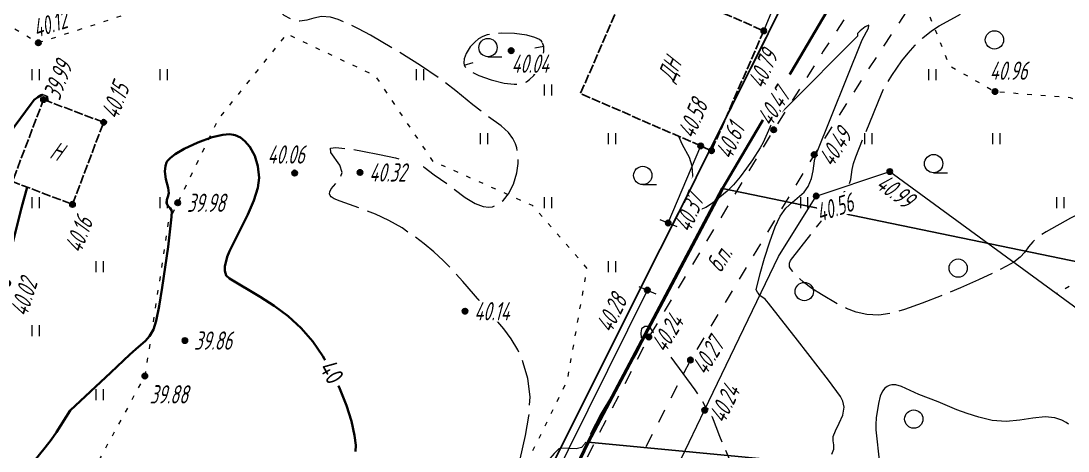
# Model space of a CAD drawing. Extents: x 2208637 to 2213412, y 575334 to 577367.
# Drawn here: x 2211117.2 to 2211174.4, y 576716.7 to 576740.2 of the extents above; entities that cross this region are included whole.
import ezdxf
from ezdxf.enums import TextEntityAlignment as Align

# ---------------------------------------------------------------- set-up
doc = ezdxf.new("R2010")
doc.units = 0
doc.header["$LTSCALE"] = 0.5
for name, pattern in [('2000_16', [1, 1, 0]), ('2000_366_2', [1.5, 0.5, -1]), ('500_189_3_2', [3, 1.5, -1.5]), ('500_329_3', [6, 5, -1])]:
    doc.linetypes.add(name, pattern=pattern)
doc.layers.get('0').update_dxf_attribs({"lineweight": 25})
for name, color, linetype, lineweight in [('ИИ_ГОРИЗОНТАЛИ_ОСН', 32, 'Continuous', 15), ('ИИ_ГОРИЗОНТАЛИ_УТОЛЩ', 32, 'Continuous', 30), ('ИИ_ГРАНИЦЫ_ЗЕМЛЕПОЛЬЗОВАТЕЛЕЙ', 7, 'Continuous', 25), ('ИИ_ДОРОГИ_АД', 7, 'Continuous', 25), ('ИИ_ОГРАДЫ', 7, 'Continuous', 25), ('ИИ_ОТМЕТКИ', 7, 'Continuous', 25), ('ИИ_СООРУЖЕНИЯ', 7, 'Continuous', 25), ('ИИ_ТРАССЫ_КЛС', 5, 'Continuous', 40), ('ИИ_УГОДЬЯ', 7, 'Continuous', 25)]:
    doc.layers.add(name, color=color, linetype=linetype, lineweight=lineweight)
doc.styles.add('GOST 2.304', font='cs_gost2304.shx', dxfattribs={"width": 0.8, "oblique": 15})
doc.linetypes.add('2000_475_1', pattern='A,3,[1,Topography.shx,S=0.5,R=90,X=0,Y=0],0', length=3)
doc.linetypes.add('2000_485_1', pattern='A,34.5,[1,Topography.shx,S=1.5,R=120,X=0.5,Y=-0.87],-0.01,[1,Topography.shx,S=1.5,R=0,X=-0.25,Y=0.43],0,[3,Topography.shx,S=1,R=0,X=0.5,Y=0],-0.01,[1,Topography.shx,S=1.5,R=60,X=0.5,Y=-0.87],-1,34.5', length=70.02)

# ---------------------------------------------------------------- blocks, each defined once
blk = doc.blocks.new('Лист 024_УС_ПК2+00-ПК8+57.26|2000_473')
at = {"color": 0, "linetype": 'Continuous', "lineweight": -2}
blk.add_lwpolyline([(0, 1), (0, -1)], dxfattribs=at)
blk = doc.blocks.new('500_329_6')
at = {"color": 0, "linetype": 'Continuous', "lineweight": -2}
blk.add_lwpolyline([(0, 0), (1, 0)], dxfattribs=at)
blk = doc.blocks.new('500_401')
at = {"color": 0, "linetype": 'Continuous', "lineweight": -2}
for points in [[(-0.4, 0), (-0.4, 1.2)], [(0.4, 0), (0.4, 1.2)]]:
    blk.add_lwpolyline(points, dxfattribs=at)
blk = doc.blocks.new('500_368')
at = {"color": 0, "linetype": 'Continuous', "lineweight": -2}
blk.add_circle((0, 0), 1, dxfattribs=at)
blk = doc.blocks.new('500_379')
at = {"color": 0, "linetype": 'Continuous', "lineweight": -2}
blk.add_lwpolyline([(0, -1), (1.5, -1)], dxfattribs=at)
blk.add_circle((0, 0), 1, dxfattribs=at)
blk = doc.blocks.new('500_330_1')
at = {"linetype": 'Continuous', "lineweight": -2}
h = blk.add_hatch(color=0, dxfattribs=at)
h.dxf.hatch_style = 1
edge = h.paths.add_edge_path()
edge.add_arc((0, 0), 0.3, 0, 360)
at = {"color": 0, "linetype": 'Continuous', "lineweight": -2}
blk.add_circle((0, 0), 0.3, dxfattribs=at)
at = {"color": 0, "linetype": 'Continuous', "lineweight": -2, "style": 'GOST 2.304', "flags": 1}
for tag, p in [('Номер', (-1, -1)), ('Номер_рабочей_станции', (-1, -3.5))]:
    blk.add_attdef(tag, text='', height=2, dxfattribs=at).set_placement(p, align=Align.RIGHT)
at = {"color": 0, "linetype": 'Continuous', "lineweight": -2, "style": 'GOST 2.304'}
blk.add_attdef('Высота', (1, -1), '', height=2, dxfattribs=at)
at = {"color": 0, "linetype": 'Continuous', "lineweight": -2, "style": 'GOST 2.304', "flags": 1}
blk.add_attdef('Код', (0, -3.5), '', height=2, dxfattribs=at)
blk = doc.blocks.new('P73C29463821740C39B50A13DAFD837')
at = {"color": 0, "linetype": '2000_485_1', "lineweight": -2, "flags": 128}
blk.add_lwpolyline([(2211084.58, 576703.85), (2211106.51, 576757.99), (2211131.17, 576748.86), (2211132.75, 576752.65), (2211146.95, 576746.94), (2211146.45, 576745.84), (2211158.63, 576740.76), (2211132.6, 576688.7)], close=True, dxfattribs=at)
at = {"color": 0, "lineweight": -2, "flags": 1}
for tag in ['Адрес (местоположение) участка', 'Дата постановки на учет', 'Тип объекта', 'Статус записи о ЗУ по справочнику', 'Кадастровый номер, обозначение, учетный номер объекта', 'Кадастровый номер квартала', 'Вид разрешенного использования по классификатору', 'Площадь, кв.м', 'Категория земель', 'Вид использования по документу', 'Кадастровая стоимость']:
    blk.add_attdef(tag, (0, 0), '', height=0.2, dxfattribs=at)
blk = doc.blocks.new('*U56')
at = {"color": 7, "true_color": 0xffffff}
blk.add_wipeout([(-1.52, 1.1), (1.62, 1.1), (1.62, -1.1), (-1.52, -1.1)], dxfattribs=at)
at = {"color": 0, "linetype": 'Continuous', "lineweight": -2, "style": 'GOST 2.304'}
blk.add_attdef('Высота', text='', height=2, dxfattribs=at).set_placement((0, 0), align=Align.MIDDLE_CENTER)

msp = doc.modelspace()

# ---------------------------------------------------------------- linework, layer by layer
at = {"layer": 'ИИ_ГОРИЗОНТАЛИ_ОСН', "color": 32, "linetype": '500_329_3', "lineweight": 20, "flags": 128}
for points, elevation in [([(2211210.252, 576718.856), (2211210.248, 576718.879), (2211210.253, 576719.359), (2211210.368, 576719.965), (2211210.552, 576720.56), (2211210.748, 576721.127), (2211211.072, 576722.239), (2211211.276, 576722.807), (2211211.585, 576723.586), (2211211.643, 576723.783), (2211211.62, 576723.807), (2211211.561, 576723.798), (2211211.442, 576723.747), (2211211.29, 576723.735), (2211211.165, 576723.895), (2211211.002, 576724.211), (2211210.89, 576724.571), (2211210.915, 576724.865), (2211211.116, 576725.008), (2211211.421, 576725.045), (2211211.745, 576725.06), (2211212.009, 576725.135), (2211212.208, 576725.311), (2211212.487, 576725.747), (2211213.472, 576726.95), (2211213.955, 576727.567), (2211214.412, 576728.19), (2211214.781, 576728.758), (2211215, 576729.212), (2211215.141, 576729.699), (2211215.215, 576730.129), (2211215.221, 576730.534), (2211215.157, 576730.946), (2211215.02, 576731.397), (2211214.815, 576731.842), (2211214.559, 576732.219), (2211214.274, 576732.529), (2211213.981, 576732.775), (2211213.699, 576732.959), (2211213.396, 576733.09), (2211213.125, 576733.134), (2211212.48, 576733.172), (2211212.103, 576733.257), (2211211.777, 576733.355), (2211211.484, 576733.393), (2211211.204, 576733.301), (2211211.052, 576733.039), (2211210.931, 576732.091), (2211210.837, 576731.68), (2211210.711, 576731.403), (2211210.592, 576731.245), (2211210.463, 576731.135), (2211210.306, 576731.061), (2211209.969, 576730.963), (2211209.367, 576730.854), (2211208.444, 576730.744), (2211205.546, 576730.476), (2211204.995, 576730.392), (2211204.708, 576730.318), (2211204.589, 576730.262), (2211204.508, 576730.167), (2211204.457, 576730.017), (2211204.458, 576729.758), (2211204.634, 576728.942), (2211204.531, 576728.629), (2211204.22, 576728.579), (2211203.754, 576728.702), (2211203.203, 576728.901), (2211202.634, 576729.075), (2211202.115, 576729.127), (2211201.65, 576729.014), (2211201.216, 576728.811), (2211200.607, 576728.465), (2211200.477, 576728.417), (2211200.416, 576728.419), (2211200.375, 576728.456), (2211200.366, 576728.528), (2211200.407, 576728.676), (2211200.647, 576729.212), (2211200.641, 576729.404), (2211200.405, 576729.328), (2211199.282, 576728.657), (2211198.587, 576728.303), (2211198.052, 576728.122), (2211197.696, 576728.086), (2211197.492, 576728.124), (2211197.402, 576728.165), (2211197.34, 576728.209), (2211197.231, 576728.343), (2211197.099, 576728.648), (2211196.973, 576729.215), (2211196.871, 576730.113), (2211196.737, 576732.187), (2211196.642, 576733.172), (2211196.487, 576733.998), (2211196.239, 576734.569), (2211195.832, 576735.049), (2211195.409, 576735.406), (2211194.952, 576735.667), (2211194.444, 576735.861), (2211193.866, 576736.013), (2211193.2, 576736.151), (2211192.531, 576736.212), (2211191.785, 576736.18), (2211191.01, 576736.084), (2211188.995, 576735.74), (2211188.588, 576735.712), (2211188.114, 576735.808), (2211187.73, 576735.967), (2211187.373, 576736.078), (2211186.981, 576736.028), (2211186.661, 576735.79), (2211186.472, 576735.447), (2211186.288, 576735.053), (2211185.981, 576734.665), (2211185.661, 576734.415), (2211185.196, 576734.099), (2211184.62, 576733.741), (2211183.971, 576733.364), (2211183.285, 576732.99), (2211182.599, 576732.643), (2211181.948, 576732.346), (2211181.293, 576732.099), (2211180.741, 576731.943), (2211179.738, 576731.73), (2211179.182, 576731.583), (2211178.519, 576731.351), (2211177.882, 576731.081), (2211177.11, 576730.726), (2211176.259, 576730.316), (2211174.552, 576729.447), (2211173.218, 576728.707), (2211172.832, 576728.459), (2211172.488, 576728.159), (2211172.248, 576727.873), (2211172.042, 576727.596), (2211171.798, 576727.32), (2211171.445, 576727.038), (2211171.049, 576726.814), (2211170.385, 576726.483), (2211169.523, 576726.08), (2211168.533, 576725.641), (2211167.483, 576725.201), (2211166.442, 576724.795), (2211165.481, 576724.46), (2211164.669, 576724.23), (2211164.074, 576724.141), (2211163.42, 576724.181), (2211162.836, 576724.309), (2211162.309, 576724.503), (2211161.825, 576724.742), (2211160.929, 576725.27), (2211160.418, 576725.603), (2211159.954, 576725.955), (2211159.571, 576726.296), (2211159.347, 576726.541), (2211159.238, 576726.698), (2211159.197, 576726.786), (2211159.181, 576726.882), (2211159.19, 576726.989), (2211159.251, 576727.132), (2211159.818, 576727.877), (2211161.806, 576730.375), (2211162.21, 576730.916), (2211162.426, 576731.252), (2211162.538, 576731.567), (2211162.61, 576732.106), (2211162.687, 576732.442), (2211162.816, 576732.807), (2211163.269, 576733.946), (2211164.221, 576736.252), (2211164.361, 576736.558), (2211164.776, 576737.256), (2211165.329, 576738.051), (2211165.673, 576738.484), (2211166.056, 576738.913), (2211166.476, 576739.321), (2211166.95, 576739.706), (2211167.361, 576739.974), (2211168.205, 576740.423), (2211171.024, 576742.08), (2211171.638, 576742.459), (2211172.209, 576742.834), (2211173.223, 576743.595), (2211174.14, 576744.332), (2211174.493, 576744.672), (2211174.702, 576744.931), (2211174.81, 576745.118), (2211174.854, 576745.24), (2211174.88, 576745.388), (2211174.879, 576745.559), (2211174.823, 576745.804), (2211174.675, 576746.111), (2211174.158, 576746.815), (2211173.897, 576747.077), (2211173.628, 576747.25), (2211173.396, 576747.426), (2211173.244, 576747.698), (2211173.279, 576748.117), (2211173.456, 576748.875), (2211173.722, 576749.826), (2211174.023, 576750.822), (2211174.597, 576752.624), (2211174.61, 576752.759), (2211174.669, 576752.807), (2211175.094, 576753.34), (2211176.354, 576754.956), (2211176.731, 576755.383), (2211177.431, 576756.072), (2211177.606, 576756.33), (2211177.668, 576756.532), (2211177.669, 576756.675), (2211177.633, 576756.814), (2211177.533, 576756.952), (2211177.269, 576757.175), (2211176.754, 576757.492), (2211175.957, 576757.889), (2211175.127, 576758.254), (2211173.581, 576758.891), (2211173.234, 576759.022), (2211172.944, 576759.112), (2211172.726, 576759.15), (2211172.537, 576759.127), (2211172.385, 576759.069), (2211172.192, 576759.026), (2211171.407, 576759.044), (2211170.749, 576759.08), (2211170.041, 576759.135), (2211169.381, 576759.21), (2211168.863, 576759.305), (2211168.434, 576759.433), (2211168.102, 576759.567), (2211167.077, 576760.095), (2211164.246, 576761.448), (2211162.417, 576762.38), (2211161.641, 576762.811), (2211161.049, 576763.18), (2211160.482, 576763.597), (2211160.025, 576763.982), (2211159.635, 576764.352), (2211158.888, 576765.11), (2211158.023, 576765.935), (2211157.09, 576766.87), (2211156.737, 576767.186), (2211156.285, 576767.552), (2211155.717, 576767.941), (2211152.451, 576769.87), (2211151.83, 576770.29), (2211151.464, 576770.622), (2211151.263, 576771.055), (2211151.189, 576771.529), (2211151.161, 576771.973), (2211151.119, 576772.262), (2211151.047, 576772.415), (2211150.972, 576772.479), (2211150.878, 576772.502), (2211150.775, 576772.472), (2211150.595, 576772.339), (2211150.311, 576772.035), (2211149.439, 576770.973), (2211148.951, 576770.48), (2211148.455, 576770.151), (2211147.882, 576769.957), (2211147.749, 576769.936)], 40.75), ([(2211159.29, 576709.048), (2211159.161, 576709.481), (2211159.017, 576709.888), (2211158.837, 576710.308), (2211158.643, 576710.657), (2211158.401, 576711.038), (2211157.806, 576711.932), (2211157.529, 576712.501), (2211155.579, 576717.036), (2211155.385, 576717.499), (2211154.828, 576718.937), (2211154.619, 576719.081), (2211154.374, 576719.563), (2211154.036, 576720.054), (2211152.194, 576722.565), (2211151.608, 576723.414), (2211151.484, 576723.522), (2211151.277, 576723.517), (2211151.105, 576723.392), (2211151.07, 576723.181), (2211151.078, 576722.836), (2211151.021, 576722.44), (2211150.852, 576722.085), (2211150.081, 576720.749), (2211148.879, 576718.743), (2211148.168, 576717.389), (2211147.982, 576717.082), (2211147.814, 576716.907), (2211147.533, 576716.825), (2211146.724, 576716.865), (2211146.578, 576716.828), (2211146.332, 576716.576), (2211145.878, 576716.048), (2211145.327, 576715.453), (2211144.894, 576715.071), (2211144.611, 576714.91), (2211144.457, 576714.887), (2211144.392, 576714.906), (2211144.354, 576714.935), (2211144.307, 576715.036), (2211144.296, 576715.284), (2211144.37, 576715.773), (2211144.77, 576717.555), (2211144.947, 576718.609), (2211145.012, 576719.676), (2211144.893, 576720.682), (2211144.637, 576721.541), (2211144.335, 576722.245), (2211143.982, 576722.848), (2211143.572, 576723.4), (2211141.336, 576725.983), (2211140.782, 576726.597), (2211140.261, 576727.13), (2211139.749, 576727.606), (2211139.22, 576728.047), (2211138.65, 576728.476), (2211138.013, 576728.915), (2211137.302, 576729.327), (2211136.56, 576729.665), (2211135.835, 576729.943), (2211134.627, 576730.372), (2211134.302, 576730.515), (2211134.142, 576730.618), (2211134.08, 576730.686), (2211134.05, 576730.779), (2211134.06, 576730.892), (2211134.148, 576731.056), (2211134.607, 576731.574), (2211134.738, 576731.941), (2211134.62, 576732.346), (2211134.127, 576733.037), (2211134.106, 576733.272), (2211134.396, 576733.317), (2211135.019, 576733.256), (2211135.854, 576733.121), (2211136.776, 576732.94), (2211137.664, 576732.744), (2211138.394, 576732.562), (2211138.843, 576732.423), (2211139.224, 576732.234), (2211139.769, 576731.817), (2211140.491, 576731.323), (2211141.468, 576730.58), (2211142.016, 576730.254), (2211142.449, 576730.089), (2211142.76, 576730.049), (2211142.956, 576730.072), (2211143.14, 576730.139), (2211143.315, 576730.238), (2211143.557, 576730.437), (2211143.838, 576730.784), (2211144.113, 576731.318), (2211144.292, 576731.924), (2211144.356, 576732.433), (2211144.355, 576732.815), (2211144.328, 576733.064), (2211144.28, 576733.305), (2211144.212, 576733.523), (2211144.074, 576733.813), (2211143.829, 576734.144), (2211143.439, 576734.501), (2211142.447, 576735.211), (2211141.881, 576735.657), (2211140.963, 576736.424), (2211140.072, 576737.097), (2211139.018, 576737.806), (2211137.666, 576738.648), (2211136.284, 576739.459), (2211135.641, 576739.808), (2211135.051, 576740.098), (2211134.533, 576740.316), (2211134.102, 576740.445), (2211133.617, 576740.474), (2211133.201, 576740.389), (2211132.816, 576740.277), (2211132.423, 576740.221), (2211131.981, 576740.308), (2211131.572, 576740.546), (2211131.158, 576740.914), (2211130.756, 576741.354), (2211130.388, 576741.81), (2211129.831, 576742.543), (2211129.59, 576742.868), (2211129.419, 576743.135), (2211128.855, 576744.064), (2211128.39, 576744.881), (2211128.092, 576745.358), (2211127.737, 576745.861), (2211127.314, 576746.375), (2211126.825, 576746.859), (2211126.03, 576747.573), (2211123.894, 576749.394), (2211121.65, 576751.24), (2211120.04, 576752.513), (2211119.705, 576752.747), (2211119.401, 576752.84), (2211118.863, 576752.887), (2211118.707, 576752.945), (2211118.647, 576753.091), (2211118.65, 576753.259), (2211118.596, 576753.421), (2211118.372, 576753.521), (2211117.991, 576753.619), (2211117.615, 576753.758), (2211117.404, 576753.978), (2211117.491, 576754.288), (2211117.792, 576754.785), (2211118.21, 576755.371), (2211119.207, 576756.659), (2211119.552, 576757.168), (2211121.483, 576759.138), (2211122.2, 576759.92), (2211122.872, 576760.711), (2211123.427, 576761.456), (2211123.798, 576762.102), (2211124.067, 576762.908), (2211124.219, 576763.739), (2211124.284, 576764.533), (2211124.292, 576765.224), (2211124.242, 576766.341), (2211124.205, 576766.586), (2211124.149, 576766.755), (2211124.008, 576766.904), (2211123.904, 576766.983), (2211123.877, 576767.147), (2211123.774, 576767.224), (2211123.558, 576767.337), (2211123.304, 576767.386), (2211123.078, 576767.293), (2211121.948, 576766.665), (2211120.657, 576765.903)], 40.25)]:
    msp.add_lwpolyline(points, dxfattribs=dict(at, elevation=elevation))
at = {"layer": 'ИИ_ГОРИЗОНТАЛИ_ОСН', "flags": 128}
for points, elevation in [([(2211161.506, 576716.543), (2211161.616, 576716.806), (2211161.621, 576717.056), (2211161.583, 576717.261), (2211161.584, 576717.512), (2211161.701, 576717.815), (2211161.909, 576718.224), (2211162.102, 576718.675), (2211162.172, 576719.102), (2211162.105, 576719.434), (2211161.97, 576719.69), (2211161.316, 576720.585), (2211159.635, 576722.767), (2211158.037, 576724.792), (2211157.858, 576725.008), (2211157.56, 576725.212), (2211157.504, 576725.323), (2211157.435, 576725.404), (2211157.366, 576725.523), (2211157.59, 576726.414), (2211157.829, 576727.253), (2211158.111, 576728.156), (2211158.402, 576728.973), (2211158.672, 576729.556), (2211158.995, 576729.993), (2211159.345, 576730.33), (2211159.99, 576730.88), (2211160.217, 576731.179), (2211160.391, 576731.612), (2211160.486, 576732.042), (2211160.554, 576732.592), (2211160.622, 576732.903), (2211163.167, 576739.212), (2211163.511, 576739.846), (2211163.529, 576740.006), (2211163.33, 576739.925), (2211163.056, 576739.691), (2211162.912, 576739.546), (2211162.901, 576739.411), (2211159.057, 576735.546), (2211158.279, 576734.737), (2211158.181, 576734.572), (2211157.75, 576733.585), (2211157.591, 576733.301), (2211157.164, 576732.637), (2211156.847, 576732.181), (2211156.496, 576731.71), (2211156.132, 576731.275), (2211155.782, 576730.928), (2211154.984, 576730.272), (2211154.611, 576730.035), (2211154.339, 576729.929), (2211154.156, 576729.913), (2211154.044, 576729.938), (2211153.946, 576729.996), (2211153.877, 576730.092), (2211153.823, 576730.299), (2211153.819, 576730.666), (2211153.911, 576731.779), (2211153.869, 576732.29), (2211153.718, 576732.76), (2211153.348, 576733.459), (2211153.146, 576733.921)], 40.5), ([(2211174.438, 576718.177), (2211174.315, 576718.264), (2211174.068, 576718.4), (2211173.688, 576718.525), (2211173.165, 576718.574), (2211172.486, 576718.512), (2211171.777, 576718.399), (2211171.038, 576718.325), (2211170.268, 576718.381), (2211169.537, 576718.552), (2211168.9, 576718.753), (2211168.333, 576718.969), (2211167.321, 576719.393), (2211166.266, 576719.797), (2211165.319, 576720.234), (2211165, 576720.323), (2211164.782, 576720.33), (2211164.645, 576720.298), (2211164.518, 576720.236), (2211164.407, 576720.149), (2211164.273, 576719.982), (2211164.145, 576719.706), (2211164.044, 576719.309), (2211163.932, 576718.521), (2211163.899, 576718.153), (2211163.916, 576717.859), (2211164.099, 576716.048)], 41)]:
    msp.add_lwpolyline(points, dxfattribs=dict(at, elevation=elevation))
at = {"layer": 'ИИ_ГОРИЗОНТАЛИ_ОСН', "color": 32, "linetype": '500_329_3', "lineweight": 20, "elevation": 40.25, "flags": 128}
msp.add_lwpolyline([(2211145.675, 576739.071), (2211145.637, 576739.124), (2211145.524, 576739.22), (2211145.275, 576739.342), (2211144.831, 576739.465), (2211144.167, 576739.552), (2211143.477, 576739.568), (2211142.974, 576739.53), (2211142.659, 576739.472), (2211142.422, 576739.389), (2211142.198, 576739.254), (2211141.989, 576739.083), (2211141.746, 576738.817), (2211141.519, 576738.451), (2211141.419, 576738.159), (2211141.4, 576737.953), (2211141.418, 576737.828), (2211141.463, 576737.722), (2211141.556, 576737.621), (2211141.783, 576737.462), (2211142.216, 576737.25), (2211142.887, 576737.012), (2211143.602, 576736.843), (2211144.134, 576736.783), (2211144.473, 576736.796), (2211144.658, 576736.837), (2211144.822, 576736.915), (2211144.987, 576737.033), (2211145.214, 576737.262), (2211145.471, 576737.639), (2211145.691, 576738.163), (2211145.767, 576738.572), (2211145.755, 576738.846)], close=True, dxfattribs=at)
at = {"layer": 'ИИ_ГОРИЗОНТАЛИ_УТОЛЩ', "elevation": 40, "flags": 128}
for points in [[(2211118.664, 576735.846), (2211118.619, 576736.07), (2211118.578, 576736.154), (2211118.492, 576736.199), (2211118.395, 576736.216), (2211118.292, 576736.174), (2211118.112, 576736.07), (2211117.918, 576735.922), (2211117.742, 576735.706), (2211116.569, 576734.108)], [(2211135.477, 576716.68), (2211135.483, 576717.025), (2211135.424, 576717.566), (2211135.249, 576718.344), (2211134.975, 576719.203), (2211134.613, 576720.105), (2211134.178, 576721.014), (2211133.683, 576721.893), (2211133.139, 576722.706), (2211132.511, 576723.434), (2211131.788, 576724.083), (2211131.024, 576724.654), (2211130.269, 576725.145), (2211128.591, 576726.145), (2211128.401, 576726.32), (2211128.325, 576726.568), (2211128.329, 576726.796), (2211128.453, 576727.326), (2211128.584, 576727.646), (2211129.58, 576729.643), (2211129.912, 576730.41), (2211130.143, 576731.108), (2211130.214, 576731.662), (2211130.131, 576732.285), (2211129.963, 576732.855), (2211129.704, 576733.347), (2211129.428, 576733.666), (2211129.179, 576733.854), (2211128.892, 576733.991), (2211128.802, 576734.016), (2211128.592, 576734.039), (2211128.215, 576734.012), (2211127.632, 576733.878), (2211126.852, 576733.597), (2211126.114, 576733.247), (2211125.625, 576732.957), (2211125.353, 576732.753), (2211125.188, 576732.576), (2211125.142, 576732.493), (2211125.083, 576732.31), (2211125.06, 576732.006), (2211125.112, 576731.584), (2211125.225, 576731.114), (2211125.278, 576730.812), (2211125.223, 576730.615), (2211125.154, 576730.459), (2211125.139, 576730.281), (2211125.22, 576730.121), (2211125.343, 576730.003), (2211125.432, 576729.841), (2211125.417, 576729.53), (2211125.229, 576727.881), (2211124.914, 576725.661), (2211124.742, 576724.635), (2211124.577, 576723.825), (2211124.432, 576723.35), (2211124.22, 576722.991), (2211123.997, 576722.732), (2211123.47, 576722.288), (2211123.143, 576721.99), (2211122.108, 576721.003), (2211119.87, 576718.919), (2211119.127, 576717.737), (2211118.836, 576717.317), (2211118.52, 576716.903), (2211115.084, 576712.687)], [(2211116.073, 576726.009), (2211116.271, 576726.302), (2211116.37, 576726.58), (2211116.435, 576726.884), (2211117.227, 576730.019), (2211117.531, 576731.14)]]:
    msp.add_lwpolyline(points, dxfattribs=at)
at = {"layer": 'ИИ_ДОРОГИ_АД', "color": 7, "linetype": '500_189_3_2', "lineweight": 20, "flags": 128}
for points in [[(2211193.892, 576771.13), (2211190.344, 576769.434), (2211186.63, 576767.657), (2211182.626, 576764.794), (2211178.829, 576761.486), (2211176.436, 576758.933), (2211172.571, 576754.304), (2211171.268, 576752.743), (2211165.461, 576745.292), (2211161.038, 576738.592), (2211158.324, 576734.286), (2211151.502, 576722.95), (2211147.656, 576715.458), (2211146.784, 576713.605), (2211144.187, 576708.084), (2211141.288, 576701.815), (2211137.312, 576693.262), (2211135.571, 576689.448), (2211135.04, 576688.285), (2211132.287, 576681.818), (2211130.913, 576678.432), (2211129.619, 576675.245), (2211126.413, 576667.234), (2211125.97, 576666.212), (2211122.849, 576659.02), (2211121.059, 576654.569), (2211119.322, 576650.247), (2211115.964, 576642.444), (2211115.369, 576641.061), (2211111.801, 576633.285), (2211110.461, 576630.122), (2211108.149, 576624.667), (2211105.833, 576619.213), (2211105.325, 576617.463), (2211104.5, 576614.621), (2211104.151, 576611.696), (2211104.773, 576605.153), (2211106.181, 576598.965), (2211107.215, 576594.632), (2211108.091, 576590.818), (2211108.029, 576585.799), (2211107.135, 576580.371), (2211105.122, 576571.027), (2211104.754, 576569.305), (2211103.363, 576562.809), (2211101.98, 576556.561), (2211100.596, 576543.976), (2211100.266, 576534.023), (2211101.072, 576528.249), (2211102.109, 576523.983), (2211103.664, 576517.58), (2211105.5, 576511.012), (2211106.881, 576504.484), (2211107.979, 576498.193), (2211108.58, 576489.691), (2211110.159, 576482.854), (2211110.896, 576478.47), (2211111.303, 576473.301), (2211110.974, 576465.006), (2211110.788, 576463.137), (2211110.219, 576457.409), (2211110.176, 576452.453), (2211110.203, 576449.389), (2211110.218, 576447.707), (2211110.425, 576441.688), (2211110.13, 576437.721), (2211107.746, 576434.722), (2211106.582, 576433.765), (2211105.312, 576433.264), (2211102.939, 576432.903)], [(2211194.524, 576767.579), (2211191.265, 576766.992), (2211187.957, 576765.41), (2211184.24, 576762.752), (2211180.636, 576759.612), (2211178.384, 576757.209), (2211174.646, 576752.732), (2211173.292, 576751.111), (2211167.575, 576743.774), (2211163.223, 576737.183), (2211160.538, 576732.922), (2211153.775, 576721.685), (2211149.989, 576714.31), (2211149.115, 576712.452), (2211146.543, 576706.985), (2211143.646, 576700.721), (2211143.47, 576700.341), (2211139.674, 576692.175), (2211137.837, 576688.15), (2211137.419, 576687.236), (2211134.688, 576680.82), (2211133.347, 576677.516), (2211132.031, 576674.273), (2211128.813, 576666.233), (2211128.41, 576665.305), (2211125.248, 576658.018), (2211121.723, 576649.248), (2211118.281, 576641.25), (2211117.745, 576640.005), (2211114.18, 576632.236), (2211112.788, 576628.95), (2211110.543, 576623.652), (2211108.287, 576618.339), (2211107.752, 576616.497), (2211107.056, 576614.101), (2211106.765, 576611.665), (2211107.345, 576605.566), (2211108.713, 576599.555), (2211109.747, 576595.224), (2211110.695, 576591.097), (2211110.627, 576585.57), (2211109.69, 576579.885), (2211107.664, 576570.481), (2211105.904, 576562.256), (2211104.549, 576556.137), (2211103.191, 576543.79), (2211102.872, 576534.161), (2211103.629, 576528.737), (2211104.566, 576524.883), (2211106.18, 576518.237), (2211108.027, 576511.632), (2211109.434, 576504.977), (2211110.564, 576498.509), (2211111.159, 576490.078), (2211112.71, 576483.362), (2211113.479, 576478.788), (2211113.908, 576473.352), (2211113.569, 576464.826), (2211113.377, 576462.894), (2211112.817, 576457.269), (2211112.776, 576452.454), (2211112.804, 576449.31), (2211112.818, 576447.763), (2211113.028, 576441.636), (2211112.726, 576437.58), (2211112.649, 576436.545), (2211112.483, 576430.084), (2211112.651, 576424.944), (2211112.574, 576420.962)]]:
    msp.add_lwpolyline(points, dxfattribs=at)
at = {"layer": 'ИИ_ОГРАДЫ', "linetype": '2000_475_1', "lineweight": 20, "flags": 128}
for points in [[(2211157.784, 576739.698), (2211158.735, 576742.016)], [(2211152.563, 576729.186), (2211154.337, 576733.402)], [(2211160.65, 576730.66), (2211164.67, 576732), (2211184.738, 576717.304), (2211195.225, 576709.623), (2211201.278, 576705.191)], [(2211138.52, 576685.54), (2211140.834, 576690.707), (2211142.37, 576693.64), (2211142.93, 576694.959), (2211146.415, 576701.969), (2211149.832, 576709.151), (2211151.32, 576712.17), (2211152.035, 576713.694), (2211154.551, 576718.939), (2211158.585, 576727.348), (2211160.65, 576730.66)], [(2211134.358, 576691.423), (2211136.73, 576696), (2211141.206, 576704.935), (2211144.95, 576712.41), (2211151.42, 576725.51)]]:
    msp.add_lwpolyline(points, dxfattribs=at)
at = {"layer": 'ИИ_СООРУЖЕНИЯ', "linetype": '2000_16', "flags": 128}
for points in [[(2211150.62, 576742.819), (2211157.784, 576739.698), (2211154.928, 576733.144), (2211154.337, 576733.402), (2211147.765, 576736.266)], [(2211118.42, 576735.938), (2211121.707, 576734.693), (2211120.005, 576730.202), (2211116.719, 576731.448)]]:
    msp.add_lwpolyline(points, close=True, dxfattribs=at)
at = {"layer": 'ИИ_ТРАССЫ_КЛС', "flags": 128}
msp.add_lwpolyline([(2211233.604, 576871.99), (2211229.714, 576825.179), (2211222.268, 576806.065), (2211215.123, 576793.842), (2211206.075, 576781.299), (2211202.671, 576777.573), (2211194.772, 576776.058), (2211171.669, 576756.486), (2211163.733, 576745.007), (2211155.529, 576731.079), (2211148.193, 576717.191), (2211140.533, 576701.223)], dxfattribs=at)
at = {"layer": 'ИИ_ТРАССЫ_КЛС', "lineweight": 25, "flags": 128}
for points in [[(2211155.529, 576731.079), (2211224.529, 576716.801), (2211233.367, 576716.801)], [(2211148.193, 576717.191), (2211223.868, 576709.945), (2211231.931, 576709.945)]]:
    msp.add_lwpolyline(points, dxfattribs=at)
at = {"layer": 'ИИ_УГОДЬЯ', "linetype": '2000_366_2', "lineweight": 20, "flags": 128}
for points in [[(2211113.186, 576754.152), (2211110.172, 576748.175), (2211112.158, 576747.135), (2211110.608, 576743.265), (2211113.621, 576741.717), (2211118.138, 576739.045), (2211128.647, 576742.458), (2211129.833, 576746.362), (2211123.614, 576748.987), (2211115.907, 576753.318)], [(2211111.488, 576698.932), (2211118.159, 576696.062), (2211122.16, 576694.809), (2211131.91, 576691.756), (2211134.167, 576693.448), (2211138.865, 576703.634), (2211141.094, 576708.467), (2211147.05, 576720.55), (2211148.128, 576726.701), (2211145.152, 576730.136), (2211139.712, 576732.555), (2211136.582, 576737.219), (2211131.707, 576739.526), (2211127.962, 576734.861), (2211125.757, 576730.29), (2211125.242, 576729.223), (2211123.96, 576720.816), (2211120.362, 576714.218), (2211118.386, 576711.194), (2211116.411, 576708.17), (2211113.486, 576705.145)]]:
    msp.add_lwpolyline(points, close=True, dxfattribs=at)
msp.add_lwpolyline([(2211166.303, 576741.849), (2211167.94, 576737.778), (2211170.422, 576736.377), (2211174.524, 576736.053), (2211179.057, 576734.436), (2211181.324, 576731.848), (2211181.54, 576729.475), (2211177.87, 576727.642), (2211173.787, 576725.324)], dxfattribs=at)

# ---------------------------------------------------------------- block references
at = {"layer": 'ИИ_ГОРИЗОНТАЛИ_ОСН', "xscale": 0.5, "yscale": 0.5, "zscale": 0.5}
for p, rotation in [((2211145.755, 576738.846, 40.25), 191.0016089772424), ((2211141.418, 576737.828, 40.25), 15.63403857035726)]:
    msp.add_blockref('500_329_6', p, dxfattribs=dict(at, rotation=rotation))
at = {"layer": 'ИИ_ОГРАДЫ', "lineweight": 20, "ltscale": 0.5, "xscale": 0.5, "yscale": 0.5, "zscale": 0.5, "rotation": 67.18682745829769}
for p in [(2211152.563, 576729.186), (2211151.42, 576725.51)]:
    msp.add_blockref('Лист 024_УС_ПК2+00-ПК8+57.26|2000_473', p, dxfattribs=at)
at = {"layer": 'ИИ_УГОДЬЯ', "lineweight": 20, "xscale": 0.5, "yscale": 0.5, "zscale": 0.5}
for name, p in [('500_368', (2211170.391, 576739.203)), ('500_379', (2211142.712, 576738.783)), ('500_401', (2211118, 576737)), ('500_401', (2211125, 576737)), ('500_401', (2211139, 576737)), ('500_401', (2211167, 576737)), ('500_401', (2211145.997, 576736.157)), ('500_401', (2211142.5, 576733.5)), ('500_401', (2211149.5, 576733.5)), ('500_401', (2211163.5, 576733.5)), ('500_401', (2211170.5, 576733.5)), ('500_379', (2211167.065, 576732.434)), ('500_379', (2211151.172, 576731.786)), ('500_401', (2211118, 576730)), ('500_401', (2211125, 576730)), ('500_401', (2211146, 576730)), ('500_401', (2211160, 576730)), ('500_401', (2211174, 576730)), ('500_401', (2211121.5, 576726.5)), ('500_401', (2211149.5, 576726.5)), ('500_368', (2211168.407, 576726.715)), ('500_368', (2211159.996, 576725.434)), ('500_401', (2211118, 576723)), ('500_401', (2211121.5, 576719.5)), ('500_368', (2211165.983, 576718.455))]:
    msp.add_blockref(name, p, dxfattribs=at)

# ---------------------------------------------------------------- next in the draw order: wipeouts: each hides what was drawn before it
at = {"lineweight": 0}
for points, layer in [([(2211133.334, 576721.35), (2211134.029, 576720.118), (2211135.022, 576720.678), (2211134.327, 576721.91)], 'ИИ_ГОРИЗОНТАЛИ_УТОЛЩ'), ([(2211155.532, 576726.428), (2211156.329, 576727.753), (2211155.352, 576728.341), (2211154.555, 576727.016)], 'ИИ_ДОРОГИ_АД'), ([(2211118.155, 576739.271), (2211120.671, 576740.088), (2211120.295, 576741.246), (2211117.779, 576740.429)], 'ИИ_ОТМЕТКИ'), ([(2211157.89, 576736.548), (2211159.017, 576739.134), (2211157.972, 576739.59), (2211156.845, 576737.004)], 'ИИ_ОТМЕТКИ'), ([(2211119.382, 576735.867), (2211120.377, 576738.492), (2211119.311, 576738.896), (2211118.316, 576736.271)], 'ИИ_ОТМЕТКИ'), ([(2211144.11, 576737.331), (2211146.77, 576737.331), (2211146.77, 576738.471), (2211144.11, 576738.471)], 'ИИ_ОТМЕТКИ'), ([(2211170.245, 576736.948), (2211172.966, 576736.948), (2211172.966, 576738.146), (2211170.245, 576738.146)], 'ИИ_ОТМЕТКИ'), ([(2211122.573, 576734.882), (2211123.502, 576737.333), (2211122.436, 576737.737), (2211121.507, 576735.286)], 'ИИ_ОТМЕТКИ'), ([(2211156.122, 576732.68), (2211157.177, 576735.102), (2211156.079, 576735.58), (2211155.024, 576733.159)], 'ИИ_ОТМЕТКИ'), ([(2211161.668, 576732.251), (2211163.194, 576734.671), (2211162.229, 576735.279), (2211160.704, 576732.859)], 'ИИ_ОТМЕТКИ'), ([(2211130.778, 576732.362), (2211133.499, 576732.362), (2211133.499, 576733.56), (2211130.778, 576733.56)], 'ИИ_ОТМЕТКИ'), ([(2211136.337, 576731.38), (2211139.161, 576731.38), (2211139.161, 576732.597), (2211136.337, 576732.597)], 'ИИ_ОТМЕТКИ'), ([(2211163.895, 576731.023), (2211166.155, 576729.368), (2211166.828, 576730.288), (2211164.568, 576731.943)], 'ИИ_ОТМЕТКИ'), ([(2211153.864, 576728.69), (2211154.958, 576731.29), (2211153.907, 576731.732), (2211152.813, 576729.132)], 'ИИ_ОТМЕТКИ'), ([(2211126.307, 576729.72), (2211129.115, 576729.72), (2211129.115, 576730.86), (2211126.307, 576730.86)], 'ИИ_ОТМЕТКИ'), ([(2211160.965, 576729.204), (2211163.546, 576730.064), (2211163.168, 576731.201), (2211160.586, 576730.34)], 'ИИ_ОТМЕТКИ'), ([(2211120.581, 576727.562), (2211121.481, 576729.938), (2211120.361, 576730.363), (2211119.461, 576727.987)], 'ИИ_ОТМЕТКИ'), ([(2211117.615, 576724.106), (2211118.465, 576726.799), (2211117.304, 576727.166), (2211116.454, 576724.472)], 'ИИ_ОТМЕТКИ'), ([(2211149.566, 576723.186), (2211150.806, 576725.697), (2211149.714, 576726.237), (2211148.474, 576723.725)], 'ИИ_ОТМЕТКИ'), ([(2211142.074, 576723.787), (2211144.554, 576723.787), (2211144.554, 576724.927), (2211142.074, 576724.927)], 'ИИ_ОТМЕТКИ'), ([(2211126.697, 576722.181), (2211129.425, 576722.181), (2211129.425, 576723.379), (2211126.697, 576723.379)], 'ИИ_ОТМЕТКИ'), ([(2211155.749, 576718.237), (2211156.899, 576720.635), (2211155.802, 576721.162), (2211154.651, 576718.764)], 'ИИ_ОТМЕТКИ'), ([(2211124.269, 576719.239), (2211127.077, 576719.239), (2211127.077, 576720.379), (2211124.269, 576720.379)], 'ИИ_ОТМЕТКИ'), ([(2211152.927, 576736.848), (2211153.58, 576738.346), (2211152.535, 576738.802), (2211151.882, 576737.303)], 'ИИ_СООРУЖЕНИЯ'), ([(2211118.722, 576732.678), (2211119.515, 576732.378), (2211119.919, 576733.444), (2211119.126, 576733.744)], 'ИИ_СООРУЖЕНИЯ')]:
    msp.add_wipeout(points, dxfattribs=at).dxf.layer = layer

# ---------------------------------------------------------------- next in the draw order: block references
at = {"layer": 'ИИ_ОТМЕТКИ'}
ref = msp.add_blockref('500_330_1', (2211118.138, 576739.045, 40.12), dxfattribs=dict(at, xscale=0.5, yscale=0.5, zscale=0.5, rotation=17.98754675492137))
ref.add_attrib('Высота', '40.12', (2211118.023, 576739.302), dxfattribs={"layer": '0', "color": 0, "linetype": 'Continuous', "lineweight": -2, "height": 1, "rotation": 17.9875, "style": 'GOST 2.304', "oblique": 15, "width": 0.8})
ref = msp.add_blockref('500_330_1', (2211143.98, 576738.61, 40.04), dxfattribs=dict(at, xscale=0.5, yscale=0.5, zscale=0.5))
ref.add_attrib('Высота', '40.04', (2211143.993, 576737.401, -29.486), dxfattribs={"layer": '0', "color": 0, "linetype": 'Continuous', "lineweight": -2, "height": 1, "style": 'GOST 2.304', "oblique": 15, "width": 0.8})
ref = msp.add_blockref('500_330_1', (2211118.42, 576735.938, 39.988), dxfattribs=dict(at, xscale=0.5, yscale=0.5, zscale=0.5, rotation=69.24642870367232))
ref.add_attrib('Высота', '39.99', (2211119.299, 576735.845), dxfattribs={"layer": '0', "color": 0, "linetype": 'Continuous', "lineweight": -2, "height": 1, "rotation": 69.2464, "style": 'GOST 2.304', "oblique": 15, "width": 0.8})
ref = msp.add_blockref('500_330_1', (2211170.422, 576736.377, 40.96), dxfattribs=dict(at, xscale=0.5, yscale=0.5, zscale=0.5))
ref.add_attrib('Высота', '40.96', (2211170.128, 576737.018), dxfattribs={"layer": '0', "color": 0, "linetype": 'Continuous', "lineweight": -2, "height": 1, "style": 'GOST 2.304', "oblique": 15, "width": 0.8})
ref = msp.add_blockref('500_330_1', (2211121.707, 576734.693, 40.147), dxfattribs=dict(at, xscale=0.5, yscale=0.5, zscale=0.5, rotation=69.24642870367232))
ref.add_attrib('Высота', '40.15', (2211122.466, 576734.797), dxfattribs={"layer": '0', "color": 0, "linetype": 'Continuous', "lineweight": -2, "height": 1, "rotation": 69.2464, "style": 'GOST 2.304', "oblique": 15, "width": 0.8})
ref = msp.add_blockref('500_330_1', (2211160.538, 576732.922, 40.49), dxfattribs=dict(at, xscale=0.4999999999999999, yscale=0.4999999999999999, zscale=0.4999999999999999, rotation=57.77877892614772))
ref.add_attrib('Высота', '40.49', (2211161.547, 576732.189), dxfattribs={"layer": '0', "color": 0, "linetype": 'Continuous', "lineweight": -2, "height": 1, "rotation": 57.7788, "style": 'GOST 2.304', "oblique": 15, "width": 0.8})
ref = msp.add_blockref('500_330_1', (2211132.144, 576731.916, 40.06), dxfattribs=dict(at, xscale=0.5, yscale=0.5, zscale=0.5))
ref.add_attrib('Высота', '40.06', (2211130.661, 576732.432, -26.707), dxfattribs={"layer": '0', "color": 0, "linetype": 'Continuous', "lineweight": -2, "height": 1, "style": 'GOST 2.304', "oblique": 15, "width": 0.8})
ref = msp.add_blockref('500_330_1', (2211135.72, 576731.95, 40.322), dxfattribs=dict(at, xscale=0.5, yscale=0.5, zscale=0.5))
ref.add_attrib('Высота', '40.32', (2211136.22, 576731.45, -29.205), dxfattribs={"layer": '0', "color": 0, "linetype": 'Continuous', "lineweight": -2, "height": 1, "style": 'GOST 2.304', "oblique": 15, "width": 0.8})
ref = msp.add_blockref('500_330_1', (2211164.67, 576732, 40.99), dxfattribs=dict(at, xscale=0.5, yscale=0.5, zscale=0.5, rotation=323.7834266051886))
ref.add_attrib('Высота', '40.99', (2211163.842, 576731.148), dxfattribs={"layer": '0', "color": 0, "linetype": 'Continuous', "lineweight": -2, "height": 1, "rotation": 323.7834, "style": 'GOST 2.304', "oblique": 15, "width": 0.8})
ref = msp.add_blockref('500_330_1', (2211125.757, 576730.29, 39.98), dxfattribs=dict(at, xscale=0.5, yscale=0.5, zscale=0.5))
ref.add_attrib('Высота', '39.98', (2211126.257, 576729.79, -26.654), dxfattribs={"layer": '0', "color": 0, "linetype": 'Continuous', "lineweight": -2, "height": 1, "style": 'GOST 2.304', "oblique": 15, "width": 0.8})
ref = msp.add_blockref('500_330_1', (2211152.563, 576729.186, 40.37), dxfattribs=dict(at, xscale=0.4999999999999998, yscale=0.4999999999999998, zscale=0.4999999999999998, rotation=67.18682745587301))
ref.add_attrib('Высота', '40.37', (2211153.754, 576728.609), dxfattribs={"layer": '0', "color": 0, "linetype": 'Continuous', "lineweight": -2, "height": 1, "rotation": 67.1868, "style": 'GOST 2.304', "oblique": 15, "width": 0.8})
ref = msp.add_blockref('500_330_1', (2211160.65, 576730.66, 40.56), dxfattribs=dict(at, xscale=0.5, yscale=0.5, zscale=0.5, rotation=18.43494882740194))
ref.add_attrib('Высота', '40.56', (2211160.832, 576729.233), dxfattribs={"layer": '0', "color": 0, "linetype": 'Continuous', "lineweight": -2, "height": 1, "rotation": 18.4349, "style": 'GOST 2.304', "oblique": 15, "width": 0.8})
ref = msp.add_blockref('500_330_1', (2211120.005, 576730.202, 40.164), dxfattribs=dict(at, xscale=0.5, yscale=0.5, zscale=0.5, rotation=69.24642870367232))
ref.add_attrib('Высота', '40.16', (2211120.474, 576727.478), dxfattribs={"layer": '0', "color": 0, "linetype": 'Continuous', "lineweight": -2, "height": 1, "rotation": 69.2464, "style": 'GOST 2.304', "oblique": 15, "width": 0.8})
ref = msp.add_blockref('500_330_1', (2211116.468, 576725.884, 40.018), dxfattribs=dict(at, xscale=0.4999999999999999, yscale=0.4999999999999999, zscale=0.4999999999999999, rotation=72.49062015877098))
ref.add_attrib('Высота', '40.02', (2211117.513, 576724.015), dxfattribs={"layer": '0', "color": 0, "linetype": 'Continuous', "lineweight": -2, "height": 1, "rotation": 72.4906, "style": 'GOST 2.304', "oblique": 15, "width": 0.8})
ref = msp.add_blockref('500_330_1', (2211141.457, 576724.357, 40.142), dxfattribs=dict(at, xscale=0.5, yscale=0.5, zscale=0.5))
ref.add_attrib('Высота', '40.14', (2211141.957, 576723.857, -26.761), dxfattribs={"layer": '0', "color": 0, "linetype": 'Continuous', "lineweight": -2, "height": 1, "style": 'GOST 2.304', "oblique": 15, "width": 0.8})
ref = msp.add_blockref('500_330_1', (2211126.147, 576722.751, 39.861), dxfattribs=dict(at, xscale=0.5, yscale=0.5, zscale=0.5))
ref.add_attrib('Высота', '39.86', (2211126.647, 576722.251, -26.574), dxfattribs={"layer": '0', "color": 0, "linetype": 'Continuous', "lineweight": -2, "height": 1, "style": 'GOST 2.304', "oblique": 15, "width": 0.8})
ref = msp.add_blockref('500_330_1', (2211123.96, 576720.816, 39.882), dxfattribs=dict(at, xscale=0.5, yscale=0.5, zscale=0.5))
ref.add_attrib('Высота', '39.88', (2211124.219, 576719.309), dxfattribs={"layer": '0', "color": 0, "linetype": 'Continuous', "lineweight": -2, "height": 1, "style": 'GOST 2.304', "oblique": 15, "width": 0.8})
ref = msp.add_blockref('500_330_1', (2211154.551, 576718.939, 40.244), dxfattribs=dict(at, xscale=0.4999999999999998, yscale=0.4999999999999998, zscale=0.4999999999999998, rotation=64.37216919522315))
ref.add_attrib('Высота', '40.24', (2211155.635, 576718.162), dxfattribs={"layer": '0', "color": 0, "linetype": 'Continuous', "lineweight": -2, "height": 1, "rotation": 64.3722, "style": 'GOST 2.304', "oblique": 15, "width": 0.8})

# ---------------------------------------------------------------- next in the draw order: texts
at = {"layer": 'ИИ_ДОРОГИ_АД', "ltscale": 0.5, "style": 'GOST 2.304', "oblique": 15, "width": 0.8}
msp.add_text('б.п.', height=1, rotation=58.9602, dxfattribs=at).set_placement((2211155.442, 576726.415, -88.25))
at = {"layer": 'ИИ_СООРУЖЕНИЯ', "ltscale": 0.5, "style": 'GOST 2.304', "oblique": 15, "width": 0.8}
msp.add_text('Н', height=1, rotation=339.2464, dxfattribs=at).set_placement((2211118.7, 576732.761, -88.25))

# ---------------------------------------------------------------- next in the draw order: wipeouts: each hides what was drawn before it
at = {"lineweight": 0}
for points in [[(2211158.303, 576734.468), (2211159.839, 576736.906), (2211158.875, 576737.513), (2211157.339, 576735.076)], [(2211154.066, 576733.819), (2211155.152, 576736.401), (2211154.101, 576736.843), (2211153.015, 576734.261)], [(2211154.752, 576720.853), (2211156.206, 576723.27), (2211155.163, 576723.897), (2211153.709, 576721.48)]]:
    msp.add_wipeout(points, dxfattribs=at).dxf.layer = 'ИИ_ОТМЕТКИ'

# ---------------------------------------------------------------- next in the draw order: block references
at = {"layer": 'ИИ_ОТМЕТКИ'}
ref = msp.add_blockref('500_330_1', (2211157.784, 576739.698, 40.785), dxfattribs=dict(at, xscale=0.5, yscale=0.5, zscale=0.5, rotation=66.4552706897265))
ref.add_attrib('Высота', '40.79', (2211157.779, 576736.469), dxfattribs={"layer": '0', "color": 0, "linetype": 'Continuous', "lineweight": -2, "height": 1, "rotation": 66.4553, "style": 'GOST 2.304', "oblique": 15, "width": 0.8})
ref = msp.add_blockref('500_330_1', (2211158.324, 576734.286, 40.474), dxfattribs=dict(at, xscale=0.4999999999999999, yscale=0.4999999999999999, zscale=0.4999999999999999, rotation=57.77877892625271))
ref.add_attrib('Высота', '40.47', (2211158.182, 576734.407), dxfattribs={"layer": '0', "color": 0, "linetype": 'Continuous', "lineweight": -2, "height": 1, "rotation": 57.7788, "style": 'GOST 2.304', "oblique": 15, "width": 0.8})
ref = msp.add_blockref('500_330_1', (2211154.337, 576733.402, 40.58), dxfattribs=dict(at, xscale=0.4999999999999998, yscale=0.4999999999999998, zscale=0.4999999999999998, rotation=67.18682745587301))
ref.add_attrib('Высота', '40.58', (2211153.956, 576733.738, 0.033), dxfattribs={"layer": '0', "color": 0, "linetype": 'Continuous', "lineweight": -2, "height": 1, "rotation": 67.1868, "style": 'GOST 2.304', "oblique": 15, "width": 0.8})
ref = msp.add_blockref('500_330_1', (2211154.928, 576733.144, 40.61), dxfattribs=dict(at, xscale=0.5, yscale=0.5, zscale=0.5, rotation=66.4552706897265))
ref.add_attrib('Высота', '40.61', (2211156.012, 576732.601, 0.024), dxfattribs={"layer": '0', "color": 0, "linetype": 'Continuous', "lineweight": -2, "height": 1, "rotation": 66.4553, "style": 'GOST 2.304', "oblique": 15, "width": 0.8})

# ---------------------------------------------------------------- next in the draw order: texts
at = {"layer": 'ИИ_СООРУЖЕНИЯ', "ltscale": 0.5, "style": 'GOST 2.304', "oblique": 15, "width": 0.8}
msp.add_text('ДН', height=1, rotation=66.4553, dxfattribs=at).set_placement((2211152.854, 576736.854, -88.25))

# ---------------------------------------------------------------- next in the draw order: wipeouts: each hides what was drawn before it
at = {"lineweight": 0}
msp.add_wipeout([(2211152.526, 576722.085), (2211153.897, 576724.364), (2211152.854, 576724.991), (2211151.483, 576722.712)], dxfattribs=at).dxf.layer = 'ИИ_ОТМЕТКИ'

# ---------------------------------------------------------------- next in the draw order: block references
at = {"layer": 'ИИ_ГРАНИЦЫ_ЗЕМЛЕПОЛЬЗОВАТЕЛЕЙ'}
msp.add_blockref('P73C29463821740C39B50A13DAFD837', (0, 0), dxfattribs=at)
at = {"layer": 'ИИ_ОТМЕТКИ'}
ref = msp.add_blockref('500_330_1', (2211151.42, 576725.51, 40.28), dxfattribs=dict(at, xscale=0.4999999999999999, yscale=0.4999999999999999, zscale=0.4999999999999999, rotation=63.71555033680897))
ref.add_attrib('Высота', '40.28', (2211149.451, 576723.112), dxfattribs={"layer": '0', "color": 0, "linetype": 'Continuous', "lineweight": -2, "height": 1, "rotation": 63.7156, "style": 'GOST 2.304', "oblique": 15, "width": 0.8})
ref = msp.add_blockref('500_330_1', (2211151.502, 576722.95, 40.241), dxfattribs=dict(at, xscale=0.5, yscale=0.5, zscale=0.5, rotation=58.96017049268913))
ref.add_attrib('Высота', '40.24', (2211152.405, 576722.02), dxfattribs={"layer": '0', "color": 0, "linetype": 'Continuous', "lineweight": -2, "height": 1, "rotation": 58.9602, "style": 'GOST 2.304', "oblique": 15, "width": 0.8})
ref = msp.add_blockref('500_330_1', (2211153.775, 576721.685, 40.27), dxfattribs=dict(at, xscale=0.4999999999999999, yscale=0.4999999999999999, zscale=0.4999999999999999, rotation=58.96017049277302))
ref.add_attrib('Высота', '40.27', (2211154.631, 576720.789), dxfattribs={"layer": '0', "color": 0, "linetype": 'Continuous', "lineweight": -2, "height": 1, "rotation": 58.9602, "style": 'GOST 2.304', "oblique": 15, "width": 0.8})

# ---------------------------------------------------------------- next in the draw order: block references
at = {"layer": 'ИИ_ГОРИЗОНТАЛИ_УТОЛЩ', "color": 32, "lineweight": 20, "xscale": 0.5, "yscale": 0.5, "zscale": 0.5, "rotation": 299.4232680774316}
msp.add_blockref('*U56', (2211134.178, 576721.014, 40), dxfattribs=at).add_auto_attribs({'Высота': '40'})

doc.saveas('drawing.dxf')
